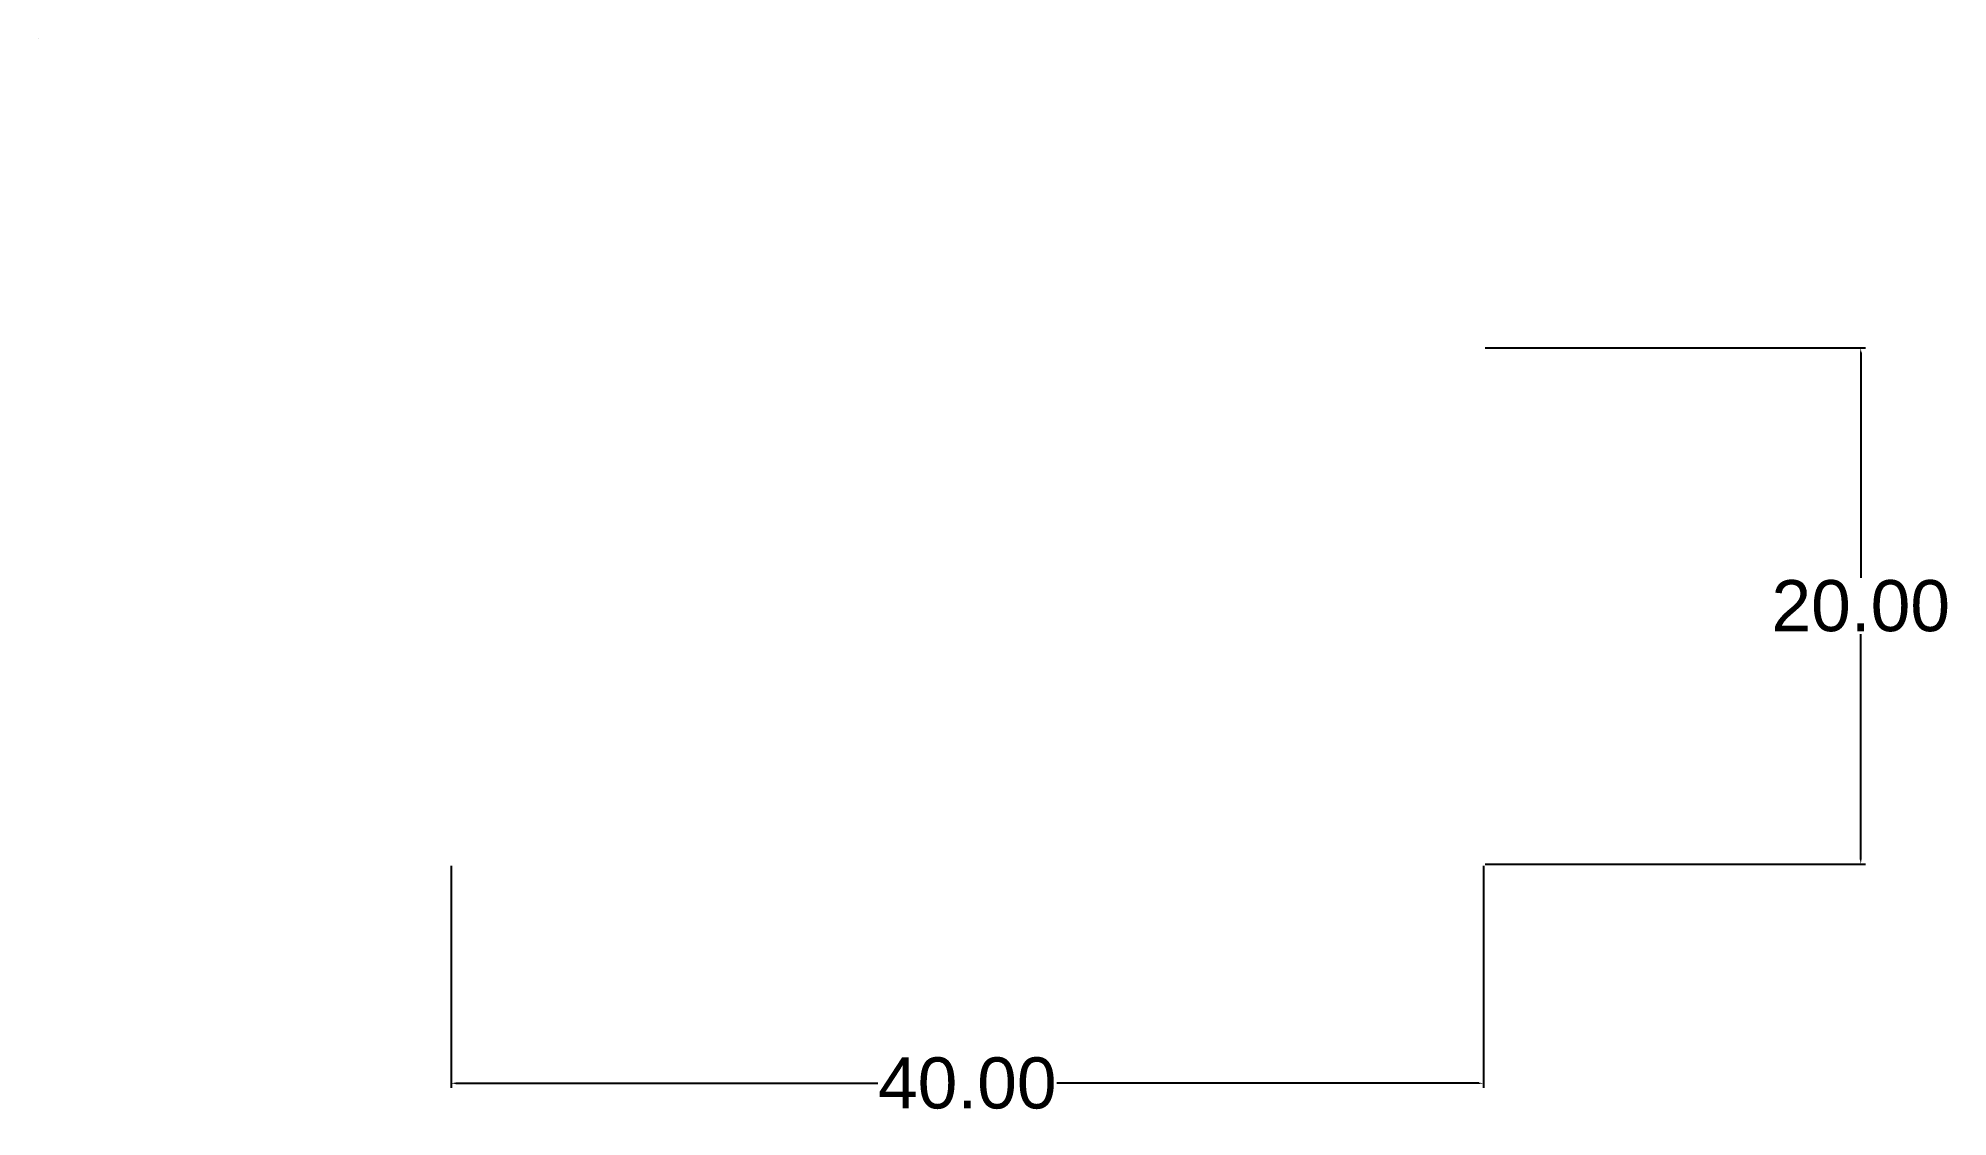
# Model space of a CAD drawing. Header units: inches. Extents: x 74.6 to 148.6, y 39.7 to 81.5.
import ezdxf

# ---------------------------------------------------------------- set-up
doc = ezdxf.new("R2010")
doc.units = ezdxf.units.IN
doc.header["$MEASUREMENT"] = 0
doc.layers.add('dimension', color=248, linetype='Continuous')
doc.styles.get("Standard").update_dxf_attribs({"font": 'Arial.ttf', "height": 2.48})
doc.dimstyles.get("Standard").update_dxf_attribs({"dimtxt": 1.98, "dimasz": 0.18, "dimexe": 0.18, "dimexo": 0.0625, "dimgap": 0.09, "dimtad": 0, "dimtih": 1, "dimtoh": 1, "dimzin": 0, "dimdsep": 46, "dimtxsty": 'Standard', "dimcen": 0.09, "dimadec": 0, "dimazin": 0, "dimtfac": 1, "dimtofl": 0, "dimtmove": 0, "dimatfit": 3, "dimfxl": 1, "dimtolj": 1, "dimtzin": 0, "dimarcsym": 0})

# ---------------------------------------------------------------- blocks, each defined once
blk = doc.blocks.new('*D9')
at = {"layer": 'Defpoints', "color": 0, "transparency": 16777216}
for p in [(90.635, 49.47, -0.062), (130.635, 49.47, -0.062), (90.635, 40.978)]:
    blk.add_point(p, dxfattribs=at)
at = {"layer": 'dimension', "color": 0, "lineweight": -2, "transparency": 16777216}
for p, q in [((90.635, 49.407), (90.635, 40.798)), ((130.635, 49.407), (130.635, 40.798)), ((90.815, 40.978), (107.169, 40.978)), ((130.455, 40.978), (114.102, 40.978))]:
    blk.add_line(p, q, dxfattribs=at)
at = {"layer": 'dimension', "color": 0, "transparency": 16777216}
for points in [[(90.815, 41.008), (90.815, 40.948), (90.635, 40.978)], [(130.455, 41.008), (130.455, 40.948), (130.635, 40.978)]]:
    blk.add_solid(points, dxfattribs=at)
at = {"layer": 'dimension', "color": 0, "transparency": 16777216, "insert": (110.635, 40.978), "char_height": 1.98, "attachment_point": 5}
blk.add_mtext('\\A1;40.00', dxfattribs=at)
blk = doc.blocks.new('*D10')
at = {"layer": 'Defpoints', "color": 0, "transparency": 16777216}
for p in [(130.635, 69.47), (145.255, 69.47), (130.635, 49.47, -0.062)]:
    blk.add_point(p, dxfattribs=at)
at = {"layer": 'dimension', "color": 0, "lineweight": -2, "transparency": 16777216}
for p, q in [((130.698, 69.47), (145.435, 69.47)), ((145.255, 69.29), (145.255, 60.563)), ((145.255, 49.65), (145.255, 58.376)), ((130.698, 49.47), (145.435, 49.47))]:
    blk.add_line(p, q, dxfattribs=at)
at = {"layer": 'dimension', "color": 0, "transparency": 16777216}
for points in [[(145.225, 69.29), (145.285, 69.29), (145.255, 69.47)], [(145.225, 49.65), (145.285, 49.65), (145.255, 49.47)]]:
    blk.add_solid(points, dxfattribs=at)
at = {"layer": 'dimension', "color": 0, "transparency": 16777216, "insert": (145.255, 59.47), "char_height": 1.98, "attachment_point": 5}
blk.add_mtext('\\A1;20.00', dxfattribs=at)

msp = doc.modelspace()

# ---------------------------------------------------------------- linework, layer by layer
at = {"extrusion": (-2.22045e-16, 1, -2.22045e-16), "elevation": 81.47}
msp.add_lwpolyline([(-74.635, 63.618), (-74.635, 63.555), (-74.635, 63.555)], dxfattribs=at)

# ---------------------------------------------------------------- dimensions: what is measured, and where the dimension line sits
at = {"layer": 'dimension'}
dim = msp.add_linear_dim(base=(145.255, 69.47, 15.618), p1=(130.635, 49.47, 15.555), p2=(130.635, 69.47, 15.618), angle=90, dimstyle='Standard', dxfattribs=at)
dim.commit()
dim.dimension.update_dxf_attribs({"geometry": '*D10', "text_midpoint": (145.255, 59.47, 15.618)})
dim = msp.add_linear_dim(base=(90.635, 40.978, 15.618), p1=(130.635, 49.47, 15.555), p2=(90.635, 49.47, 15.555), dimstyle='Standard', dxfattribs=at)
dim.commit()
dim.dimension.update_dxf_attribs({"geometry": '*D9', "text_midpoint": (110.635, 40.978, 15.618)})

doc.saveas('drawing.dxf')
